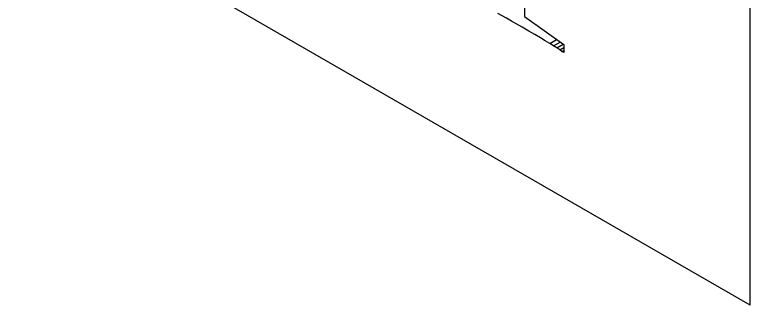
# Model space of a CAD drawing. Header units: millimetres. Extents: x -105 to 105, y -148 to 148.
# Drawn here: x 51.267 to 55.31, y -49.187 to -47.589 of the extents above; entities that cross this region are included whole.
import ezdxf

# ---------------------------------------------------------------- set-up
doc = ezdxf.new("R2010")
doc.units = ezdxf.units.MM
doc.layers.get('0').update_dxf_attribs({"lineweight": 18})

msp = doc.modelspace()

# ---------------------------------------------------------------- linework, layer by layer
at = {"color": 7, "lineweight": 30, "ltscale": 0.314351}
msp.add_line((55.3101, -49.1873), (44.4206, -42.9003), dxfattribs=at)
at = {"color": 7, "lineweight": 30, "ltscale": 0.157175}
msp.add_line((55.3101, -49.1873), (55.3101, -42.9003), dxfattribs=at)
at = {"color": 7, "lineweight": 30, "ltscale": 0.036129}
msp.add_line((54.0688, -46.1543), (54.0688, -47.5995), dxfattribs=at)
at = {"color": 7, "lineweight": 30, "ltscale": 0.000649018}
msp.add_line((53.9458, -47.5955), (53.923, -47.5831), dxfattribs=at)
at = {"color": 7, "lineweight": 30, "ltscale": 0.000708798}
msp.add_line((53.9706, -47.6092), (53.9458, -47.5955), dxfattribs=at)
at = {"color": 7, "lineweight": 30, "ltscale": 0.00076809}
msp.add_line((53.9974, -47.6243), (53.9706, -47.6092), dxfattribs=at)
at = {"color": 7, "lineweight": 30, "ltscale": 0.00082755}
msp.add_line((54.0262, -47.6407), (53.9974, -47.6243), dxfattribs=at)
at = {"color": 7, "lineweight": 30, "ltscale": 0.006636}
msp.add_line((54.0688, -47.5995), (54.2845, -47.7541), dxfattribs=at)
at = {"color": 7, "lineweight": 30, "ltscale": 0.000887405}
msp.add_line((54.0569, -47.6583), (54.0262, -47.6407), dxfattribs=at)
at = {"color": 7, "lineweight": 30, "ltscale": 0.00104}
msp.add_line((54.0929, -47.6792), (54.0569, -47.6583), dxfattribs=at)
at = {"color": 7, "lineweight": 30, "ltscale": 0.00095672}
msp.add_line((54.126, -47.6985), (54.0929, -47.6792), dxfattribs=at)
at = {"color": 7, "lineweight": 30, "ltscale": 0.000874247}
msp.add_line((54.1561, -47.7163), (54.126, -47.6985), dxfattribs=at)
at = {"color": 7, "lineweight": 30, "ltscale": 0.00079147}
msp.add_line((54.1832, -47.7326), (54.1561, -47.7163), dxfattribs=at)
at = {"color": 7, "lineweight": 30, "ltscale": 0.000708655}
msp.add_line((54.2074, -47.7473), (54.1832, -47.7326), dxfattribs=at)
at = {"color": 7, "lineweight": 30, "ltscale": 0.001079}
msp.add_line((54.2074, -47.7473), (54.2448, -47.7257), dxfattribs=at)
at = {"color": 7, "lineweight": 30, "ltscale": 0.000626151}
msp.add_line((54.2287, -47.7605), (54.2074, -47.7473), dxfattribs=at)
at = {"color": 7, "lineweight": 30, "ltscale": 0.001033}
msp.add_line((54.2287, -47.7605), (54.2645, -47.7398), dxfattribs=at)
at = {"color": 7, "lineweight": 30, "ltscale": 0.00054331}
msp.add_line((54.2471, -47.7721), (54.2287, -47.7605), dxfattribs=at)
at = {"color": 7, "lineweight": 30, "ltscale": 0.000999785}
msp.add_line((54.2471, -47.7721), (54.2817, -47.7522), dxfattribs=at)
at = {"color": 7, "lineweight": 30, "ltscale": 0.000461089}
msp.add_line((54.2625, -47.7823), (54.2471, -47.7721), dxfattribs=at)
at = {"color": 7, "lineweight": 30, "ltscale": 0.000635265}
msp.add_line((54.2625, -47.7823), (54.2845, -47.7696), dxfattribs=at)
at = {"color": 7, "lineweight": 30, "ltscale": 0.000378494}
msp.add_line((54.275, -47.7909), (54.2625, -47.7823), dxfattribs=at)
at = {"color": 7, "lineweight": 30, "ltscale": 0.000275141}
msp.add_line((54.275, -47.7909), (54.2845, -47.7854), dxfattribs=at)
at = {"color": 7, "lineweight": 30, "ltscale": 0.001095}
msp.add_line((54.2845, -47.7541), (54.2845, -47.7979), dxfattribs=at)
at = {"color": 7, "lineweight": 30, "ltscale": 0.000296712}
msp.add_line((54.2845, -47.7979), (54.275, -47.7909), dxfattribs=at)

doc.saveas('drawing.dxf')
